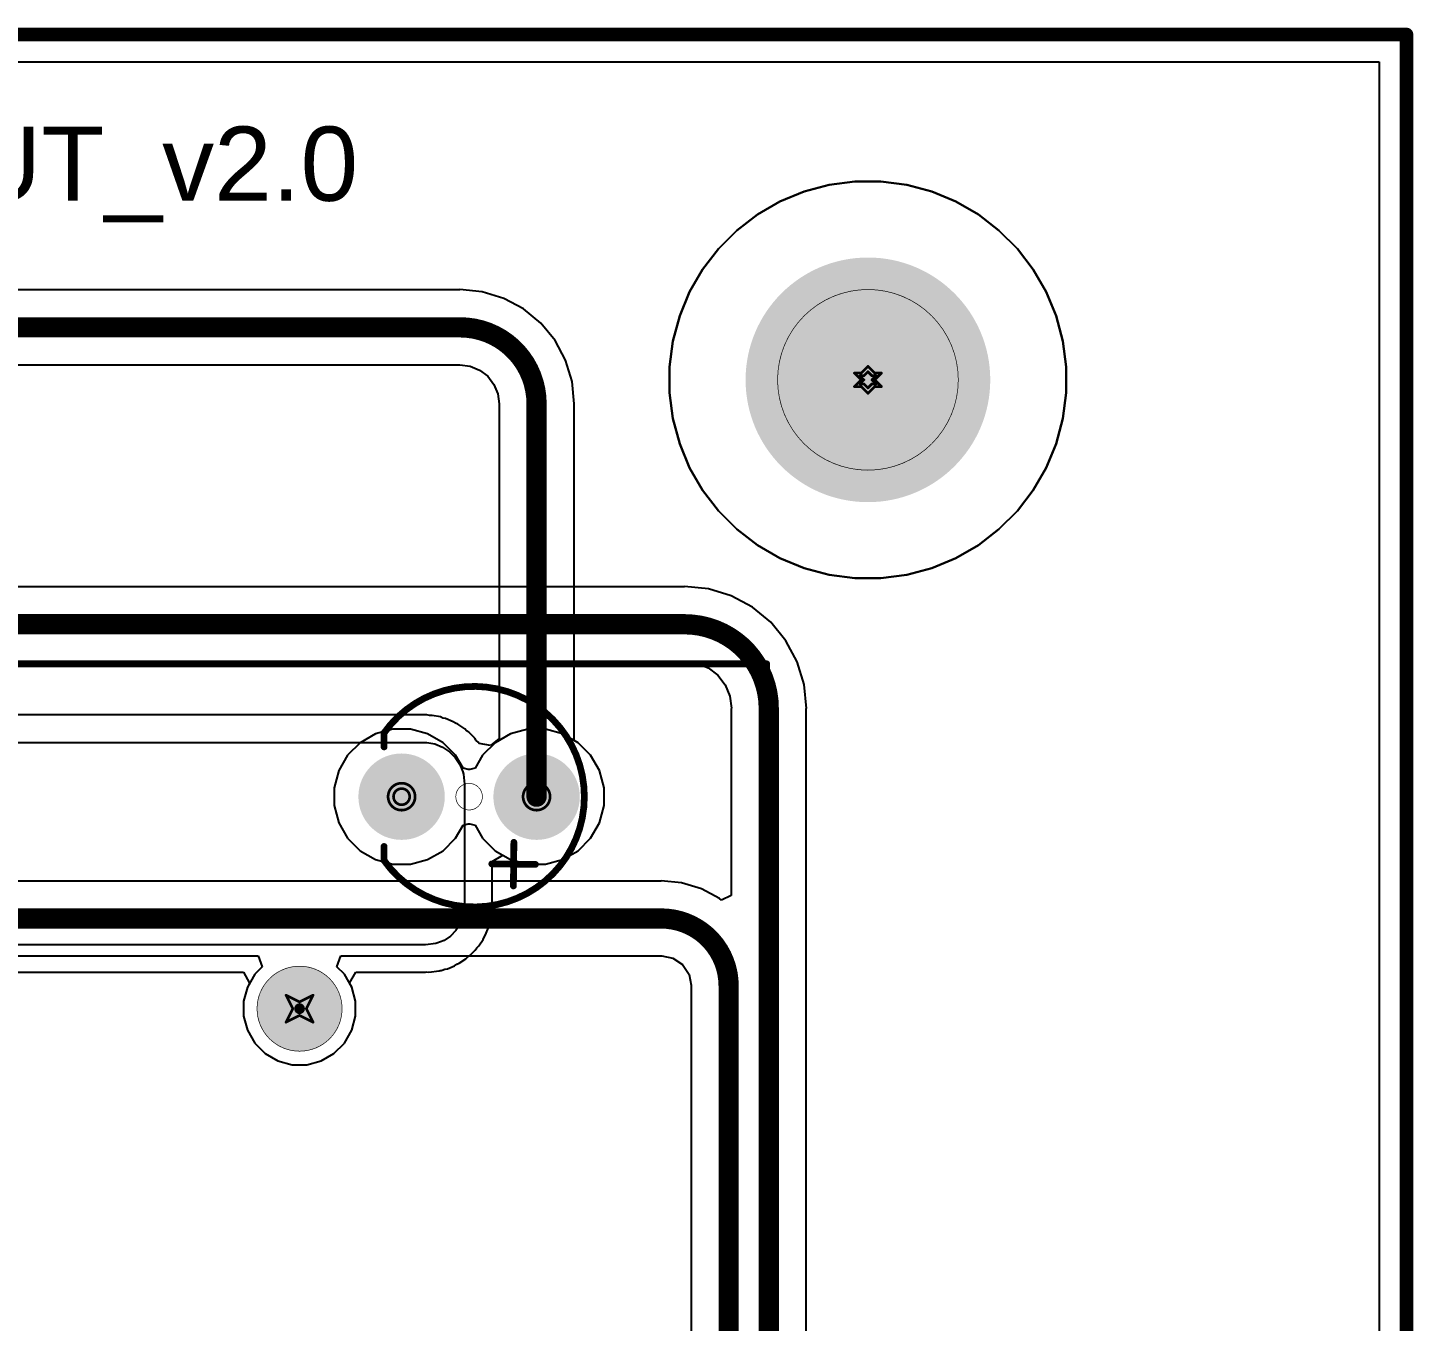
# Model space of a CAD drawing. Header units: inches. Extents: x 0 to 289, y 0 to 168.
# Drawn here: x 119.32 to 145.4, y 75.78 to 100.13 of the extents above; entities that cross this region are included whole.
import ezdxf

# ---------------------------------------------------------------- set-up
doc = ezdxf.new("R2010")
doc.units = ezdxf.units.IN
for name, color, linetype in [('Board Outline', 216, 'Continuous'), ('Bottom Layer', 5, 'Continuous'), ('Bottom Solder', 6, 'Continuous'), ('Dimension', 6, 'Continuous'), ('Drill Drawing', 1, 'Continuous'), ('Multi-Layer', 9, 'Continuous'), ('Pad Holes', 156, 'Continuous'), ('Top Layer', 1, 'Continuous'), ('Top Overlay', 2, 'Continuous'), ('Top Solder', 216, 'Continuous')]:
    doc.layers.add(name, color=color, linetype=linetype)
doc.styles.add('Arial', font='', dxfattribs={"height": 0.2})
doc.styles.get('Arial').set_extended_font_data('Arial')

# ---------------------------------------------------------------- blocks, each defined once
blk = doc.blocks.new('TH_LED_Y______3MM_49')
at = {"layer": 'Bottom Layer'}
h = blk.add_hatch(color=5, dxfattribs=at)
edge = h.paths.add_edge_path()
edge.add_arc((-1.27, 0), 0.762, 0, 360)
h = blk.add_hatch(color=5, dxfattribs=at)
edge = h.paths.add_edge_path()
edge.add_arc((1.27, 0), 0.762, 0, 360)
at = {"layer": 'Bottom Solder'}
h = blk.add_hatch(color=6, dxfattribs=at)
edge = h.paths.add_edge_path()
edge.add_arc((-1.27, 0), 0.813, 0, 360)
h = blk.add_hatch(color=6, dxfattribs=at)
edge = h.paths.add_edge_path()
edge.add_arc((1.27, 0), 0.813, 0, 360)
at = {"layer": 'Multi-Layer'}
h = blk.add_hatch(color=9, dxfattribs=at)
edge = h.paths.add_edge_path()
edge.add_arc((-1.27, 0), 0.762, 0, 360)
h = blk.add_hatch(color=9, dxfattribs=at)
edge = h.paths.add_edge_path()
edge.add_arc((1.27, 0), 0.762, 0, 360)
at = {"layer": 'Pad Holes'}
h = blk.add_hatch(color=7, dxfattribs=at)
edge = h.paths.add_edge_path()
edge.add_arc((-1.27, 0), 0.45, 0, 360)
h = blk.add_hatch(color=7, dxfattribs=at)
edge = h.paths.add_edge_path()
edge.add_arc((1.27, 0), 0.45, 0, 360)
at = {"layer": 'Top Layer'}
h = blk.add_hatch(color=1, dxfattribs=at)
edge = h.paths.add_edge_path()
edge.add_arc((-1.27, 0), 0.762, 0, 360)
h = blk.add_hatch(color=1, dxfattribs=at)
edge = h.paths.add_edge_path()
edge.add_arc((1.27, 0), 0.762, 0, 360)
at = {"layer": 'Top Solder'}
h = blk.add_hatch(color=216, dxfattribs=at)
edge = h.paths.add_edge_path()
edge.add_arc((-1.27, 0), 0.813, 0, 360)
h = blk.add_hatch(color=216, dxfattribs=at)
edge = h.paths.add_edge_path()
edge.add_arc((1.27, 0), 0.813, 0, 360)
at = {"layer": 'Top Overlay'}
for points in [[(1.6, -1.2, 0.127, 0.127, -3.140746), (1.6, 1.2, 0.127, 0.127, 0)], [(-0.834, 1.68, 0.127, 0.127, 0), (-0.843, 0.86, 0.127, 0.127, 0)], [(-0.428, 1.265, 0.127, 0.127, 0), (-1.248, 1.275, 0.127, 0.127, 0)], [(1.6, 1.2, 0.127, 0.127, 0), (1.6, 0.937, 0.127, 0.127, 0)], [(1.6, -0.937, 0.127, 0.127, 0), (1.6, -1.2, 0.127, 0.127, 0)]]:
    blk.add_lwpolyline(points, format="xyseb", dxfattribs=at)
for points in [[(-0.865, 1.68, 0.0635, 0.0635, 1), (-0.802, 1.68, 0.0635, 0.0635, 1)], [(-1.28, 1.275, 0.0635, 0.0635, 1), (-1.217, 1.275, 0.0635, 0.0635, 1)], [(-0.46, 1.265, 0.0635, 0.0635, 1), (-0.396, 1.265, 0.0635, 0.0635, 1)], [(1.568, 1.2, 0.0635, 0.0635, 1), (1.632, 1.2, 0.0635, 0.0635, 1)], [(1.568, 1.2, 0.0635, 0.0635, 1), (1.632, 1.2, 0.0635, 0.0635, 1)], [(-0.875, 0.86, 0.0635, 0.0635, 1), (-0.811, 0.86, 0.0635, 0.0635, 1)], [(1.568, 0.937, 0.0635, 0.0635, 1), (1.632, 0.937, 0.0635, 0.0635, 1)], [(1.568, -0.937, 0.0635, 0.0635, 1), (1.632, -0.937, 0.0635, 0.0635, 1)], [(1.568, -1.2, 0.0635, 0.0635, 1), (1.632, -1.2, 0.0635, 0.0635, 1)], [(1.568, -1.2, 0.0635, 0.0635, 1), (1.632, -1.2, 0.0635, 0.0635, 1)]]:
    blk.add_lwpolyline(points, format="xyseb", close=True, dxfattribs=at)
blk = doc.blocks.new('NE8FBV_C5_LED_53')
at = {"layer": 'Bottom Solder'}
h = blk.add_hatch(color=6, dxfattribs=at)
edge = h.paths.add_edge_path()
edge.add_arc((4.12, 7.53), 0.102, 0, 360)
at = {"layer": 'Pad Holes'}
h = blk.add_hatch(color=7, dxfattribs=at)
edge = h.paths.add_edge_path()
edge.add_arc((4.12, 7.53), 0.8, 0, 360)
at = {"layer": 'Top Solder'}
h = blk.add_hatch(color=216, dxfattribs=at)
edge = h.paths.add_edge_path()
edge.add_arc((4.12, 7.53), 0.102, 0, 360)
at = {"layer": 'Top Overlay'}
for points in [[(-12.19, 14.021, 0.127, 0.127, 0), (12.91, 14.021, 0.127, 0.127, 0)], [(12.91, -16.63, 0.127, 0.127, 0), (12.91, 14.021, 0.127, 0.127, 0)]]:
    blk.add_lwpolyline(points, format="xyseb", dxfattribs=at)
blk.add_lwpolyline([(12.878, 14.021, 0.0635, 0.0635, 1), (12.942, 14.021, 0.0635, 0.0635, 1)], format="xyseb", close=True, dxfattribs=at)
blk.add_lwpolyline([(12.878, 14.021, 0.0635, 0.0635, 1), (12.942, 14.021, 0.0635, 0.0635, 1)], format="xyseb", close=True, dxfattribs=at)

msp = doc.modelspace()

# ---------------------------------------------------------------- hatches: boundary and pattern name
at = {"layer": 'Bottom Layer'}
h = msp.add_hatch(color=5, dxfattribs=at)
edge = h.paths.add_edge_path()
edge.add_arc((135.135, 93.5), 2.2, 0, 360)
at = {"layer": 'Bottom Solder'}
h = msp.add_hatch(color=6, dxfattribs=at)
edge = h.paths.add_edge_path()
edge.add_arc((135.135, 93.5), 2.302, 0, 360)
at = {"layer": 'Multi-Layer'}
h = msp.add_hatch(color=9, dxfattribs=at)
edge = h.paths.add_edge_path()
edge.add_arc((135.135, 93.5), 2.2, 0, 360)
at = {"layer": 'Pad Holes'}
h = msp.add_hatch(color=7, dxfattribs=at)
edge = h.paths.add_edge_path()
edge.add_arc((135.135, 93.5), 1.7, 0, 360)
at = {"layer": 'Top Layer'}
h = msp.add_hatch(color=1, dxfattribs=at)
edge = h.paths.add_edge_path()
edge.add_arc((135.135, 93.5), 2.2, 0, 360)
at = {"layer": 'Top Solder'}
h = msp.add_hatch(color=216, dxfattribs=at)
edge = h.paths.add_edge_path()
edge.add_arc((135.135, 93.5), 2.302, 0, 360)

# ---------------------------------------------------------------- linework, layer by layer
at = {"layer": 'Board Outline'}
for points in [[(0, 100, 0.254, 0.254, 0), (145.27, 100, 0.254, 0.254, 0)], [(145.27, 0, 0.254, 0.254, 0), (145.27, 100, 0.254, 0.254, 0)]]:
    msp.add_lwpolyline(points, format="xyseb", dxfattribs=at)
msp.add_lwpolyline([(145.206, 100, 0.127, 0.127, 1), (145.333, 100, 0.127, 0.127, 1)], format="xyseb", close=True, dxfattribs=at)
msp.add_lwpolyline([(145.206, 100, 0.127, 0.127, 1), (145.333, 100, 0.127, 0.127, 1)], format="xyseb", close=True, dxfattribs=at)
at = {"layer": 'Bottom Layer'}
for p, q in [((82.934, 99.482), (144.752, 99.482)), ((144.752, 99.482), (144.752, 0.518)), ((133.933, 97.042), (133.48, 96.855)), ((134.405, 97.169), (133.933, 97.042)), ((134.89, 97.233), (134.405, 97.169)), ((135.38, 97.233), (134.89, 97.233)), ((135.865, 97.169), (135.38, 97.233)), ((136.337, 97.042), (135.865, 97.169)), ((136.79, 96.855), (136.337, 97.042)), ((133.48, 96.855), (133.057, 96.61)), ((137.213, 96.61), (136.79, 96.855)), ((133.057, 96.61), (132.669, 96.312)), ((137.601, 96.312), (137.213, 96.61)), ((132.669, 96.312), (132.323, 95.966)), ((137.947, 95.966), (137.601, 96.312)), ((132.323, 95.966), (132.025, 95.578)), ((138.245, 95.578), (137.947, 95.966)), ((132.025, 95.578), (131.78, 95.155)), ((138.49, 95.155), (138.245, 95.578)), ((127.459, 95.193), (91.521, 95.193)), ((127.879, 95.156), (127.459, 95.197)), ((127.459, 95.197), (127.459, 95.193)), ((128.282, 95.033), (127.879, 95.156)), ((128.654, 94.835), (128.282, 95.033)), ((131.78, 95.155), (131.593, 94.702)), ((138.677, 94.702), (138.49, 95.155)), ((128.979, 94.567), (128.654, 94.835)), ((131.593, 94.702), (131.466, 94.23)), ((138.804, 94.23), (138.677, 94.702)), ((129.247, 94.242), (128.979, 94.567)), ((129.445, 93.87), (129.247, 94.242)), ((131.466, 94.23), (131.402, 93.745)), ((138.868, 93.745), (138.804, 94.23)), ((129.568, 93.467), (129.445, 93.87)), ((91.521, 93.783), (127.459, 93.783)), ((127.459, 93.783), (127.459, 93.783)), ((127.459, 93.783), (127.65, 93.758)), ((127.65, 93.758), (127.827, 93.685)), ((127.827, 93.685), (127.98, 93.568)), ((131.402, 93.745), (131.402, 93.255)), ((138.868, 93.255), (138.868, 93.745)), ((127.98, 93.568), (128.097, 93.415)), ((128.097, 93.415), (128.17, 93.238)), ((129.609, 93.047), (129.568, 93.467)), ((128.17, 93.238), (128.195, 93.047)), ((131.402, 93.255), (131.466, 92.77)), ((138.804, 92.77), (138.868, 93.255)), ((128.195, 93.047), (128.195, 93.047)), ((128.195, 93.047), (128.195, 86.751)), ((129.605, 86.715), (129.605, 93.047)), ((129.605, 93.047), (129.609, 93.047)), ((131.466, 92.77), (131.593, 92.298)), ((138.677, 92.298), (138.804, 92.77)), ((131.593, 92.298), (131.78, 91.845)), ((138.49, 91.845), (138.677, 92.298)), ((131.78, 91.845), (132.025, 91.422)), ((138.245, 91.422), (138.49, 91.845)), ((132.025, 91.422), (132.323, 91.034)), ((137.947, 91.034), (138.245, 91.422)), ((132.323, 91.034), (132.669, 90.688)), ((137.601, 90.688), (137.947, 91.034)), ((132.669, 90.688), (133.057, 90.39)), ((137.213, 90.39), (137.601, 90.688)), ((133.057, 90.39), (133.48, 90.145)), ((136.79, 90.145), (137.213, 90.39)), ((133.48, 90.145), (133.933, 89.958)), ((133.933, 89.958), (134.405, 89.831)), ((135.865, 89.831), (136.337, 89.958)), ((136.337, 89.958), (136.79, 90.145)), ((134.405, 89.831), (134.89, 89.767)), ((134.89, 89.767), (135.38, 89.767)), ((135.38, 89.767), (135.865, 89.831)), ((126.759, 87.195), (113.454, 87.195)), ((126.836, 87.195), (126.759, 87.195)), ((126.886, 87.185), (126.836, 87.195)), ((126.937, 87.185), (126.886, 87.185)), ((127.089, 87.155), (126.937, 87.185)), ((127.136, 87.135), (127.089, 87.155)), ((127.186, 87.125), (127.136, 87.135)), ((127.329, 87.066), (127.186, 87.125)), ((127.372, 87.037), (127.329, 87.066)), ((127.419, 87.018), (127.372, 87.037)), ((127.548, 86.932), (127.419, 87.018)), ((127.584, 86.896), (127.548, 86.932)), ((127.626, 86.867), (127.584, 86.896)), ((127.736, 86.758), (127.626, 86.867)), ((113.453, 86.677), (126.759, 86.677)), ((126.759, 86.677), (126.836, 86.677)), ((126.836, 86.677), (126.988, 86.647)), ((126.988, 86.647), (127.131, 86.587)), ((127.131, 86.587), (127.26, 86.501)), ((127.764, 86.715), (127.736, 86.758)), ((127.8, 86.679), (127.764, 86.715)), ((127.817, 86.655), (127.8, 86.679)), ((128.031, 86.621), (127.817, 86.655)), ((128.195, 86.751), (128.031, 86.621)), ((129.68, 86.671), (129.605, 86.715)), ((129.916, 86.435), (129.68, 86.671)), ((127.26, 86.501), (127.37, 86.392)), ((127.37, 86.392), (127.456, 86.263)), ((130.083, 86.145), (129.916, 86.435)), ((127.456, 86.263), (127.515, 86.12)), ((127.515, 86.12), (127.523, 86.077)), ((127.523, 86.077), (127.545, 85.89)), ((130.17, 85.822), (130.083, 86.145)), ((127.545, 85.89), (127.545, 85.89)), ((127.545, 85.89), (127.545, 85.89)), ((127.545, 85.89), (127.545, 85.89)), ((127.545, 85.89), (127.545, 83.603)), ((130.17, 85.488), (130.17, 85.822)), ((130.083, 85.165), (130.17, 85.488)), ((129.916, 84.875), (130.083, 85.165)), ((129.68, 84.639), (129.916, 84.875)), ((128.063, 84.437), (128.266, 84.554)), ((128.266, 84.554), (128.41, 84.472)), ((129.39, 84.472), (129.68, 84.639)), ((128.063, 83.603), (128.063, 84.437)), ((128.41, 84.472), (128.733, 84.385)), ((128.733, 84.385), (129.067, 84.385)), ((129.067, 84.385), (129.39, 84.472)), ((127.545, 83.531), (127.517, 83.389)), ((127.545, 83.603), (127.545, 83.531)), ((128.053, 83.481), (128.063, 83.531)), ((128.053, 83.43), (128.053, 83.481)), ((128.063, 83.531), (128.063, 83.603)), ((127.462, 83.255), (127.381, 83.134)), ((127.517, 83.389), (127.462, 83.255)), ((127.94, 83.057), (127.995, 83.19)), ((127.995, 83.19), (128.005, 83.241)), ((128.005, 83.241), (128.025, 83.288)), ((128.025, 83.288), (128.053, 83.43)), ((127.158, 82.951), (127.024, 82.896)), ((127.279, 83.032), (127.158, 82.951)), ((127.381, 83.134), (127.279, 83.032)), ((127.812, 82.847), (127.892, 82.967)), ((127.892, 82.967), (127.912, 83.014)), ((127.912, 83.014), (127.94, 83.057)), ((126.81, 82.868), (94.377, 82.868)), ((127.003, 82.892), (126.81, 82.868)), ((127.024, 82.896), (127.003, 82.892)), ((127.602, 82.637), (127.645, 82.666)), ((127.645, 82.666), (127.747, 82.768)), ((127.747, 82.768), (127.776, 82.811)), ((127.776, 82.811), (127.812, 82.847)), ((127.125, 82.388), (127.172, 82.408)), ((127.172, 82.408), (127.222, 82.417)), ((127.222, 82.417), (127.356, 82.473)), ((127.356, 82.473), (127.399, 82.501)), ((127.399, 82.501), (127.446, 82.521)), ((127.446, 82.521), (127.566, 82.601)), ((127.566, 82.601), (127.602, 82.637)), ((94.377, 82.35), (123.384, 82.35)), ((123.384, 82.35), (123.501, 82.147)), ((123.501, 82.147), (123.458, 82.072)), ((125.379, 82.147), (125.496, 82.35)), ((125.422, 82.072), (125.379, 82.147)), ((125.496, 82.35), (126.81, 82.35)), ((126.81, 82.35), (126.841, 82.356)), ((126.841, 82.356), (126.874, 82.354)), ((126.874, 82.354), (127.067, 82.378)), ((127.067, 82.378), (127.085, 82.384)), ((127.085, 82.384), (127.104, 82.384)), ((127.104, 82.384), (127.125, 82.388)), ((123.458, 82.072), (123.386, 81.804)), ((125.494, 81.804), (125.422, 82.072)), ((123.386, 81.804), (123.386, 81.526)), ((125.494, 81.526), (125.494, 81.804)), ((123.386, 81.526), (123.458, 81.258)), ((125.422, 81.258), (125.494, 81.526)), ((123.458, 81.258), (123.597, 81.018)), ((125.283, 81.018), (125.422, 81.258)), ((123.597, 81.018), (123.793, 80.822)), ((125.087, 80.822), (125.283, 81.018)), ((123.793, 80.822), (124.033, 80.683)), ((124.033, 80.683), (124.301, 80.611)), ((124.301, 80.611), (124.579, 80.611)), ((124.579, 80.611), (124.847, 80.683)), ((124.847, 80.683), (125.087, 80.822))]:
    msp.add_line(p, q, dxfattribs=at)
for points in [[(90.8, 94.488, 0.381, 0.381, 0), (127.459, 94.488, 0.381, 0.381, 0)], [(127.459, 94.488, 0.381, 0.381, -0.414214), (128.9, 93.047, 0.381, 0.381, 0)], [(128.9, 85.655, 0.381, 0.381, 0), (128.9, 93.047, 0.381, 0.381, 0)]]:
    msp.add_lwpolyline(points, format="xyseb", dxfattribs=at)
for points in [[(127.364, 94.488, 0.191, 0.191, 1), (127.555, 94.488, 0.191, 0.191, 1)], [(127.364, 94.488, 0.191, 0.191, 1), (127.555, 94.488, 0.191, 0.191, 1)], [(128.805, 93.047, 0.191, 0.191, 1), (128.995, 93.047, 0.191, 0.191, 1)], [(128.805, 93.047, 0.191, 0.191, 1), (128.995, 93.047, 0.191, 0.191, 1)], [(128.805, 85.655, 0.191, 0.191, 1), (128.995, 85.655, 0.191, 0.191, 1)]]:
    msp.add_lwpolyline(points, format="xyseb", close=True, dxfattribs=at)
at = {"layer": 'Dimension'}
for points in [[(0, 100, 0.0127, 0.0127, 0), (145.27, 100, 0.0127, 0.0127, 0)], [(145.27, 0, 0.0127, 0.0127, 0), (145.27, 100, 0.0127, 0.0127, 0)]]:
    msp.add_lwpolyline(points, format="xyseb", dxfattribs=at)
for points in [[(145.267, 100, 0.00635, 0.00635, 1), (145.273, 100, 0.00635, 0.00635, 1)], [(145.267, 100, 0.00635, 0.00635, 1), (145.273, 100, 0.00635, 0.00635, 1)], [(136.835, 93.5, 0.0127, 0.0127, 1), (133.435, 93.5, 0.0127, 0.0127, 1)], [(133.432, 93.5, 0.00635, 0.00635, 1), (133.438, 93.5, 0.00635, 0.00635, 1)], [(136.832, 93.5, 0.00635, 0.00635, 1), (136.838, 93.5, 0.00635, 0.00635, 1)], [(127.88, 85.655, 0.0127, 0.0127, 1), (127.38, 85.655, 0.0127, 0.0127, 1)], [(127.377, 85.655, 0.00635, 0.00635, 1), (127.383, 85.655, 0.00635, 0.00635, 1)], [(127.877, 85.655, 0.00635, 0.00635, 1), (127.883, 85.655, 0.00635, 0.00635, 1)], [(125.24, 81.665, 0.0127, 0.0127, 1), (123.64, 81.665, 0.0127, 0.0127, 1)], [(123.637, 81.665, 0.00635, 0.00635, 1), (123.643, 81.665, 0.00635, 0.00635, 1)], [(125.237, 81.665, 0.00635, 0.00635, 1), (125.243, 81.665, 0.00635, 0.00635, 1)]]:
    msp.add_lwpolyline(points, format="xyseb", close=True, dxfattribs=at)
at = {"layer": 'Drill Drawing'}
for points in [[(134.881, 93.627, 0.0508, 0.0508, 0), (135.008, 93.5, 0.0508, 0.0508, 0)], [(134.881, 93.627, 0.0508, 0.0508, 0), (135.008, 93.627, 0.0508, 0.0508, 0)], [(134.983, 93.576, 0.0508, 0.0508, 0), (135.059, 93.5, 0.0508, 0.0508, 0)], [(134.983, 93.576, 0.0508, 0.0508, 0), (135.059, 93.576, 0.0508, 0.0508, 0)], [(135.008, 93.627, 0.0508, 0.0508, 0), (135.135, 93.754, 0.0508, 0.0508, 0)], [(135.059, 93.576, 0.0508, 0.0508, 0), (135.135, 93.652, 0.0508, 0.0508, 0)], [(135.135, 93.754, 0.0508, 0.0508, 0), (135.262, 93.627, 0.0508, 0.0508, 0)], [(135.135, 93.652, 0.0508, 0.0508, 0), (135.211, 93.576, 0.0508, 0.0508, 0)], [(135.211, 93.576, 0.0508, 0.0508, 0), (135.287, 93.576, 0.0508, 0.0508, 0)], [(135.211, 93.5, 0.0508, 0.0508, 0), (135.287, 93.576, 0.0508, 0.0508, 0)], [(135.262, 93.627, 0.0508, 0.0508, 0), (135.389, 93.627, 0.0508, 0.0508, 0)], [(135.262, 93.5, 0.0508, 0.0508, 0), (135.389, 93.627, 0.0508, 0.0508, 0)], [(134.881, 93.373, 0.0508, 0.0508, 0), (135.008, 93.5, 0.0508, 0.0508, 0)], [(134.881, 93.373, 0.0508, 0.0508, 0), (135.008, 93.373, 0.0508, 0.0508, 0)], [(134.983, 93.424, 0.0508, 0.0508, 0), (135.059, 93.5, 0.0508, 0.0508, 0)], [(134.983, 93.424, 0.0508, 0.0508, 0), (135.059, 93.424, 0.0508, 0.0508, 0)], [(135.008, 93.373, 0.0508, 0.0508, 0), (135.135, 93.246, 0.0508, 0.0508, 0)], [(135.059, 93.424, 0.0508, 0.0508, 0), (135.135, 93.348, 0.0508, 0.0508, 0)], [(135.135, 93.348, 0.0508, 0.0508, 0), (135.211, 93.424, 0.0508, 0.0508, 0)], [(135.135, 93.246, 0.0508, 0.0508, 0), (135.262, 93.373, 0.0508, 0.0508, 0)], [(135.211, 93.5, 0.0508, 0.0508, 0), (135.287, 93.424, 0.0508, 0.0508, 0)], [(135.211, 93.424, 0.0508, 0.0508, 0), (135.287, 93.424, 0.0508, 0.0508, 0)], [(135.262, 93.5, 0.0508, 0.0508, 0), (135.389, 93.373, 0.0508, 0.0508, 0)], [(135.262, 93.373, 0.0508, 0.0508, 0), (135.389, 93.373, 0.0508, 0.0508, 0)], [(124.186, 81.919, 0.0508, 0.0508, 0), (124.44, 81.792, 0.0508, 0.0508, 0)], [(124.186, 81.919, 0.0508, 0.0508, 0), (124.313, 81.665, 0.0508, 0.0508, 0)], [(124.44, 81.792, 0.0508, 0.0508, 0), (124.694, 81.919, 0.0508, 0.0508, 0)], [(124.567, 81.665, 0.0508, 0.0508, 0), (124.694, 81.919, 0.0508, 0.0508, 0)], [(124.186, 81.411, 0.0508, 0.0508, 0), (124.313, 81.665, 0.0508, 0.0508, 0)], [(124.567, 81.665, 0.0508, 0.0508, 0), (124.694, 81.411, 0.0508, 0.0508, 0)], [(124.186, 81.411, 0.0508, 0.0508, 0), (124.44, 81.538, 0.0508, 0.0508, 0)], [(124.44, 81.538, 0.0508, 0.0508, 0), (124.694, 81.411, 0.0508, 0.0508, 0)]]:
    msp.add_lwpolyline(points, format="xyseb", dxfattribs=at)
for points in [[(134.868, 93.627, 0.0254, 0.0254, 1), (134.894, 93.627, 0.0254, 0.0254, 1)], [(134.868, 93.627, 0.0254, 0.0254, 1), (134.894, 93.627, 0.0254, 0.0254, 1)], [(134.97, 93.576, 0.0254, 0.0254, 1), (134.995, 93.576, 0.0254, 0.0254, 1)], [(134.97, 93.576, 0.0254, 0.0254, 1), (134.995, 93.576, 0.0254, 0.0254, 1)], [(134.995, 93.627, 0.0254, 0.0254, 1), (135.021, 93.627, 0.0254, 0.0254, 1)], [(134.995, 93.627, 0.0254, 0.0254, 1), (135.021, 93.627, 0.0254, 0.0254, 1)], [(135.046, 93.576, 0.0254, 0.0254, 1), (135.072, 93.576, 0.0254, 0.0254, 1)], [(135.046, 93.576, 0.0254, 0.0254, 1), (135.072, 93.576, 0.0254, 0.0254, 1)], [(135.122, 93.754, 0.0254, 0.0254, 1), (135.148, 93.754, 0.0254, 0.0254, 1)], [(135.122, 93.754, 0.0254, 0.0254, 1), (135.148, 93.754, 0.0254, 0.0254, 1)], [(135.122, 93.652, 0.0254, 0.0254, 1), (135.148, 93.652, 0.0254, 0.0254, 1)], [(135.122, 93.652, 0.0254, 0.0254, 1), (135.148, 93.652, 0.0254, 0.0254, 1)], [(135.199, 93.576, 0.0254, 0.0254, 1), (135.224, 93.576, 0.0254, 0.0254, 1)], [(135.199, 93.576, 0.0254, 0.0254, 1), (135.224, 93.576, 0.0254, 0.0254, 1)], [(135.249, 93.627, 0.0254, 0.0254, 1), (135.275, 93.627, 0.0254, 0.0254, 1)], [(135.249, 93.627, 0.0254, 0.0254, 1), (135.275, 93.627, 0.0254, 0.0254, 1)], [(135.275, 93.576, 0.0254, 0.0254, 1), (135.3, 93.576, 0.0254, 0.0254, 1)], [(135.275, 93.576, 0.0254, 0.0254, 1), (135.3, 93.576, 0.0254, 0.0254, 1)], [(135.376, 93.627, 0.0254, 0.0254, 1), (135.402, 93.627, 0.0254, 0.0254, 1)], [(135.376, 93.627, 0.0254, 0.0254, 1), (135.402, 93.627, 0.0254, 0.0254, 1)], [(134.868, 93.373, 0.0254, 0.0254, 1), (134.894, 93.373, 0.0254, 0.0254, 1)], [(134.868, 93.373, 0.0254, 0.0254, 1), (134.894, 93.373, 0.0254, 0.0254, 1)], [(134.97, 93.424, 0.0254, 0.0254, 1), (134.995, 93.424, 0.0254, 0.0254, 1)], [(134.97, 93.424, 0.0254, 0.0254, 1), (134.995, 93.424, 0.0254, 0.0254, 1)], [(134.995, 93.5, 0.0254, 0.0254, 1), (135.021, 93.5, 0.0254, 0.0254, 1)], [(134.995, 93.5, 0.0254, 0.0254, 1), (135.021, 93.5, 0.0254, 0.0254, 1)], [(134.995, 93.373, 0.0254, 0.0254, 1), (135.021, 93.373, 0.0254, 0.0254, 1)], [(134.995, 93.373, 0.0254, 0.0254, 1), (135.021, 93.373, 0.0254, 0.0254, 1)], [(135.046, 93.5, 0.0254, 0.0254, 1), (135.072, 93.5, 0.0254, 0.0254, 1)], [(135.046, 93.5, 0.0254, 0.0254, 1), (135.072, 93.5, 0.0254, 0.0254, 1)], [(135.046, 93.424, 0.0254, 0.0254, 1), (135.072, 93.424, 0.0254, 0.0254, 1)], [(135.046, 93.424, 0.0254, 0.0254, 1), (135.072, 93.424, 0.0254, 0.0254, 1)], [(135.122, 93.348, 0.0254, 0.0254, 1), (135.148, 93.348, 0.0254, 0.0254, 1)], [(135.122, 93.348, 0.0254, 0.0254, 1), (135.148, 93.348, 0.0254, 0.0254, 1)], [(135.199, 93.5, 0.0254, 0.0254, 1), (135.224, 93.5, 0.0254, 0.0254, 1)], [(135.199, 93.5, 0.0254, 0.0254, 1), (135.224, 93.5, 0.0254, 0.0254, 1)], [(135.199, 93.424, 0.0254, 0.0254, 1), (135.224, 93.424, 0.0254, 0.0254, 1)], [(135.199, 93.424, 0.0254, 0.0254, 1), (135.224, 93.424, 0.0254, 0.0254, 1)], [(135.249, 93.5, 0.0254, 0.0254, 1), (135.275, 93.5, 0.0254, 0.0254, 1)], [(135.249, 93.5, 0.0254, 0.0254, 1), (135.275, 93.5, 0.0254, 0.0254, 1)], [(135.249, 93.373, 0.0254, 0.0254, 1), (135.275, 93.373, 0.0254, 0.0254, 1)], [(135.249, 93.373, 0.0254, 0.0254, 1), (135.275, 93.373, 0.0254, 0.0254, 1)], [(135.275, 93.424, 0.0254, 0.0254, 1), (135.3, 93.424, 0.0254, 0.0254, 1)], [(135.275, 93.424, 0.0254, 0.0254, 1), (135.3, 93.424, 0.0254, 0.0254, 1)], [(135.376, 93.373, 0.0254, 0.0254, 1), (135.402, 93.373, 0.0254, 0.0254, 1)], [(135.376, 93.373, 0.0254, 0.0254, 1), (135.402, 93.373, 0.0254, 0.0254, 1)], [(135.122, 93.246, 0.0254, 0.0254, 1), (135.148, 93.246, 0.0254, 0.0254, 1)], [(135.122, 93.246, 0.0254, 0.0254, 1), (135.148, 93.246, 0.0254, 0.0254, 1)], [(126.614, 85.655, 0.0508, 0.0508, 1), (126.106, 85.655, 0.0508, 0.0508, 1)], [(126.512, 85.655, 0.0508, 0.0508, 1), (126.208, 85.655, 0.0508, 0.0508, 1)], [(129.154, 85.655, 0.0508, 0.0508, 1), (128.646, 85.655, 0.0508, 0.0508, 1)], [(129.052, 85.655, 0.0508, 0.0508, 1), (128.748, 85.655, 0.0508, 0.0508, 1)], [(126.093, 85.655, 0.0254, 0.0254, 1), (126.119, 85.655, 0.0254, 0.0254, 1)], [(126.195, 85.655, 0.0254, 0.0254, 1), (126.22, 85.655, 0.0254, 0.0254, 1)], [(126.5, 85.655, 0.0254, 0.0254, 1), (126.525, 85.655, 0.0254, 0.0254, 1)], [(126.601, 85.655, 0.0254, 0.0254, 1), (126.627, 85.655, 0.0254, 0.0254, 1)], [(128.633, 85.655, 0.0254, 0.0254, 1), (128.659, 85.655, 0.0254, 0.0254, 1)], [(128.735, 85.655, 0.0254, 0.0254, 1), (128.76, 85.655, 0.0254, 0.0254, 1)], [(129.04, 85.655, 0.0254, 0.0254, 1), (129.065, 85.655, 0.0254, 0.0254, 1)], [(129.141, 85.655, 0.0254, 0.0254, 1), (129.167, 85.655, 0.0254, 0.0254, 1)], [(124.173, 81.919, 0.0254, 0.0254, 1), (124.199, 81.919, 0.0254, 0.0254, 1)], [(124.173, 81.919, 0.0254, 0.0254, 1), (124.199, 81.919, 0.0254, 0.0254, 1)], [(124.681, 81.919, 0.0254, 0.0254, 1), (124.707, 81.919, 0.0254, 0.0254, 1)], [(124.681, 81.919, 0.0254, 0.0254, 1), (124.707, 81.919, 0.0254, 0.0254, 1)], [(124.3, 81.665, 0.0254, 0.0254, 1), (124.326, 81.665, 0.0254, 0.0254, 1)], [(124.3, 81.665, 0.0254, 0.0254, 1), (124.326, 81.665, 0.0254, 0.0254, 1)], [(124.427, 81.792, 0.0254, 0.0254, 1), (124.453, 81.792, 0.0254, 0.0254, 1)], [(124.427, 81.792, 0.0254, 0.0254, 1), (124.453, 81.792, 0.0254, 0.0254, 1)], [(124.554, 81.665, 0.0254, 0.0254, 1), (124.58, 81.665, 0.0254, 0.0254, 1)], [(124.554, 81.665, 0.0254, 0.0254, 1), (124.58, 81.665, 0.0254, 0.0254, 1)], [(124.173, 81.411, 0.0254, 0.0254, 1), (124.199, 81.411, 0.0254, 0.0254, 1)], [(124.173, 81.411, 0.0254, 0.0254, 1), (124.199, 81.411, 0.0254, 0.0254, 1)], [(124.427, 81.538, 0.0254, 0.0254, 1), (124.453, 81.538, 0.0254, 0.0254, 1)], [(124.427, 81.538, 0.0254, 0.0254, 1), (124.453, 81.538, 0.0254, 0.0254, 1)], [(124.681, 81.411, 0.0254, 0.0254, 1), (124.707, 81.411, 0.0254, 0.0254, 1)], [(124.681, 81.411, 0.0254, 0.0254, 1), (124.707, 81.411, 0.0254, 0.0254, 1)]]:
    msp.add_lwpolyline(points, format="xyseb", close=True, dxfattribs=at)
at = {"layer": 'Multi-Layer'}
for p, q in [((133.48, 96.855), (133.933, 97.042)), ((133.933, 97.042), (134.405, 97.169)), ((134.405, 97.169), (134.89, 97.233)), ((134.89, 97.233), (135.135, 97.233)), ((135.135, 97.233), (135.38, 97.233)), ((135.38, 97.233), (135.865, 97.169)), ((135.865, 97.169), (136.337, 97.042)), ((136.337, 97.042), (136.79, 96.855)), ((133.057, 96.61), (133.48, 96.855)), ((136.79, 96.855), (137.213, 96.61)), ((132.669, 96.312), (133.057, 96.61)), ((137.213, 96.61), (137.601, 96.312)), ((132.323, 95.966), (132.669, 96.312)), ((137.601, 96.312), (137.947, 95.966)), ((132.025, 95.578), (132.323, 95.966)), ((137.947, 95.966), (138.245, 95.578)), ((131.78, 95.155), (132.025, 95.578)), ((138.245, 95.578), (138.49, 95.155)), ((131.593, 94.702), (131.78, 95.155)), ((138.49, 95.155), (138.677, 94.702)), ((131.466, 94.23), (131.593, 94.702)), ((138.677, 94.702), (138.804, 94.23)), ((131.402, 93.745), (131.466, 94.23)), ((138.804, 94.23), (138.868, 93.745)), ((131.402, 93.5), (131.402, 93.745)), ((138.868, 93.745), (138.868, 93.5)), ((131.402, 93.255), (131.402, 93.5)), ((138.868, 93.5), (138.868, 93.255)), ((131.466, 92.77), (131.402, 93.255)), ((138.868, 93.255), (138.804, 92.77)), ((131.593, 92.298), (131.466, 92.77)), ((138.804, 92.77), (138.677, 92.298)), ((131.78, 91.845), (131.593, 92.298)), ((138.677, 92.298), (138.49, 91.845)), ((132.025, 91.422), (131.78, 91.845)), ((138.49, 91.845), (138.245, 91.422)), ((132.323, 91.034), (132.025, 91.422)), ((138.245, 91.422), (137.947, 91.034)), ((132.669, 90.688), (132.323, 91.034)), ((137.947, 91.034), (137.601, 90.688)), ((133.057, 90.39), (132.669, 90.688)), ((137.601, 90.688), (137.213, 90.39)), ((133.48, 90.145), (133.057, 90.39)), ((137.213, 90.39), (136.79, 90.145)), ((133.933, 89.958), (133.48, 90.145)), ((134.405, 89.831), (133.933, 89.958)), ((136.337, 89.958), (135.865, 89.831)), ((136.79, 90.145), (136.337, 89.958)), ((134.89, 89.767), (134.405, 89.831)), ((135.135, 89.767), (134.89, 89.767)), ((135.135, 89.767), (135.135, 89.767)), ((135.38, 89.767), (135.135, 89.767)), ((135.865, 89.831), (135.38, 89.767))]:
    msp.add_line(p, q, dxfattribs=at)
at = {"layer": 'Top Layer'}
for p, q in [((104.822, 99.482), (144.752, 99.482)), ((144.752, 99.482), (144.752, 0.518)), ((133.933, 97.042), (133.48, 96.855)), ((134.405, 97.169), (133.933, 97.042)), ((134.89, 97.233), (134.405, 97.169)), ((135.38, 97.233), (134.89, 97.233)), ((135.865, 97.169), (135.38, 97.233)), ((136.337, 97.042), (135.865, 97.169)), ((136.79, 96.855), (136.337, 97.042)), ((133.48, 96.855), (133.057, 96.61)), ((137.213, 96.61), (136.79, 96.855)), ((133.057, 96.61), (132.669, 96.312)), ((137.601, 96.312), (137.213, 96.61)), ((132.669, 96.312), (132.323, 95.966)), ((137.947, 95.966), (137.601, 96.312)), ((132.323, 95.966), (132.025, 95.578)), ((138.245, 95.578), (137.947, 95.966)), ((132.025, 95.578), (131.78, 95.155)), ((138.49, 95.155), (138.245, 95.578)), ((131.78, 95.155), (131.593, 94.702)), ((138.677, 94.702), (138.49, 95.155)), ((131.593, 94.702), (131.466, 94.23)), ((138.804, 94.23), (138.677, 94.702)), ((131.466, 94.23), (131.402, 93.745)), ((138.868, 93.745), (138.804, 94.23)), ((131.402, 93.745), (131.402, 93.255)), ((138.868, 93.255), (138.868, 93.745)), ((131.402, 93.255), (131.466, 92.77)), ((138.804, 92.77), (138.868, 93.255)), ((131.466, 92.77), (131.593, 92.298)), ((138.677, 92.298), (138.804, 92.77)), ((131.593, 92.298), (131.78, 91.845)), ((138.49, 91.845), (138.677, 92.298)), ((131.78, 91.845), (132.025, 91.422)), ((138.245, 91.422), (138.49, 91.845)), ((132.025, 91.422), (132.323, 91.034)), ((137.947, 91.034), (138.245, 91.422)), ((132.323, 91.034), (132.669, 90.688)), ((137.601, 90.688), (137.947, 91.034)), ((132.669, 90.688), (133.057, 90.39)), ((137.213, 90.39), (137.601, 90.688)), ((133.057, 90.39), (133.48, 90.145)), ((136.79, 90.145), (137.213, 90.39)), ((133.48, 90.145), (133.933, 89.958)), ((133.933, 89.958), (134.405, 89.831)), ((135.865, 89.831), (136.337, 89.958)), ((136.337, 89.958), (136.79, 90.145)), ((134.405, 89.831), (134.89, 89.767)), ((134.89, 89.767), (135.38, 89.767)), ((135.38, 89.767), (135.865, 89.831)), ((131.686, 89.605), (113.792, 89.605)), ((132.134, 89.565), (131.686, 89.61)), ((131.686, 89.61), (131.686, 89.605)), ((132.563, 89.435), (132.134, 89.565)), ((132.96, 89.223), (132.563, 89.435)), ((133.307, 88.938), (132.96, 89.223)), ((133.592, 88.591), (133.307, 88.938)), ((133.804, 88.195), (133.592, 88.591)), ((113.792, 88.195), (131.686, 88.195)), ((131.686, 88.195), (131.69, 88.196)), ((131.69, 88.196), (131.914, 88.166)), ((131.914, 88.166), (132.126, 88.079)), ((133.934, 87.765), (133.804, 88.195)), ((132.126, 88.079), (132.308, 87.939)), ((132.308, 87.939), (132.447, 87.757)), ((132.447, 87.757), (132.535, 87.545)), ((133.978, 87.317), (133.934, 87.765)), ((132.535, 87.545), (132.565, 87.321)), ((132.565, 87.321), (132.564, 87.317)), ((132.564, 87.317), (132.564, 83.794)), ((133.973, 56.638), (133.973, 87.317)), ((133.973, 87.317), (133.978, 87.317)), ((125.87, 86.838), (125.58, 86.671)), ((126.193, 86.925), (125.87, 86.838)), ((126.527, 86.925), (126.193, 86.925)), ((126.85, 86.838), (126.527, 86.925)), ((127.14, 86.671), (126.85, 86.838)), ((128.41, 86.838), (128.12, 86.671)), ((128.733, 86.925), (128.41, 86.838)), ((129.067, 86.925), (128.733, 86.925)), ((129.39, 86.838), (129.067, 86.925)), ((129.68, 86.671), (129.39, 86.838)), ((125.58, 86.671), (125.344, 86.435)), ((127.376, 86.435), (127.14, 86.671)), ((128.12, 86.671), (127.884, 86.435)), ((129.916, 86.435), (129.68, 86.671)), ((125.344, 86.435), (125.177, 86.145)), ((127.518, 86.189), (127.376, 86.435)), ((127.884, 86.435), (127.742, 86.189)), ((130.083, 86.145), (129.916, 86.435)), ((125.177, 86.145), (125.09, 85.822)), ((127.613, 86.168), (127.518, 86.189)), ((127.647, 86.168), (127.613, 86.168)), ((127.742, 86.189), (127.647, 86.168)), ((130.17, 85.822), (130.083, 86.145)), ((125.09, 85.822), (125.09, 85.488)), ((130.17, 85.488), (130.17, 85.822)), ((125.09, 85.488), (125.177, 85.165)), ((130.083, 85.165), (130.17, 85.488)), ((125.177, 85.165), (125.344, 84.875)), ((127.376, 84.875), (127.518, 85.121)), ((127.518, 85.121), (127.613, 85.142)), ((127.613, 85.142), (127.647, 85.142)), ((127.647, 85.142), (127.742, 85.121)), ((127.742, 85.121), (127.884, 84.875)), ((129.916, 84.875), (130.083, 85.165)), ((125.344, 84.875), (125.58, 84.639)), ((127.14, 84.639), (127.376, 84.875)), ((127.884, 84.875), (128.12, 84.639)), ((129.68, 84.639), (129.916, 84.875)), ((125.58, 84.639), (125.87, 84.472)), ((126.85, 84.472), (127.14, 84.639)), ((128.12, 84.639), (128.41, 84.472)), ((129.39, 84.472), (129.68, 84.639)), ((125.87, 84.472), (126.193, 84.385)), ((126.193, 84.385), (126.527, 84.385)), ((126.527, 84.385), (126.85, 84.472)), ((128.41, 84.472), (128.733, 84.385)), ((128.733, 84.385), (129.067, 84.385)), ((129.067, 84.385), (129.39, 84.472)), ((131.244, 84.067), (111.201, 84.067)), ((131.63, 84.033), (131.244, 84.071)), ((131.244, 84.071), (131.244, 84.067)), ((132.001, 83.92), (131.63, 84.033)), ((132.343, 83.737), (132.001, 83.92)), ((132.381, 83.707), (132.343, 83.737)), ((132.564, 83.794), (132.381, 83.707)), ((111.201, 82.658), (123.664, 82.658)), ((123.664, 82.658), (123.739, 82.455)), ((125.141, 82.455), (125.216, 82.658)), ((125.216, 82.658), (131.244, 82.658)), ((131.244, 82.658), (131.257, 82.66)), ((131.257, 82.66), (131.462, 82.619)), ((123.739, 82.455), (123.597, 82.312)), ((125.283, 82.312), (125.141, 82.455)), ((131.462, 82.619), (131.647, 82.496)), ((131.647, 82.496), (131.771, 82.311)), ((123.597, 82.312), (123.458, 82.072)), ((125.422, 82.072), (125.283, 82.312)), ((131.771, 82.311), (131.812, 82.106)), ((123.458, 82.072), (123.386, 81.804)), ((125.494, 81.804), (125.422, 82.072)), ((131.812, 82.106), (131.81, 82.093)), ((131.81, 82.093), (131.81, 56.947)), ((123.386, 81.804), (123.386, 81.526)), ((125.494, 81.526), (125.494, 81.804)), ((123.386, 81.526), (123.458, 81.258)), ((125.422, 81.258), (125.494, 81.526)), ((123.458, 81.258), (123.597, 81.018)), ((125.283, 81.018), (125.422, 81.258)), ((123.597, 81.018), (123.793, 80.822)), ((125.087, 80.822), (125.283, 81.018)), ((123.793, 80.822), (124.033, 80.683)), ((124.033, 80.683), (124.301, 80.611)), ((124.301, 80.611), (124.579, 80.611)), ((124.579, 80.611), (124.847, 80.683)), ((124.847, 80.683), (125.087, 80.822))]:
    msp.add_line(p, q, dxfattribs=at)
for points in [[(113.792, 88.9, 0.381, 0.381, 0), (131.686, 88.9, 0.381, 0.381, 0)], [(131.686, 88.9, 0.381, 0.381, -0.414214), (133.269, 87.317, 0.381, 0.381, 0)], [(133.269, 56.638, 0.381, 0.381, 0), (133.269, 87.317, 0.381, 0.381, 0)], [(111.201, 83.363, 0.381, 0.381, 0), (131.244, 83.363, 0.381, 0.381, 0)], [(131.244, 83.363, 0.381, 0.381, -0.414214), (132.514, 82.093, 0.381, 0.381, 0)], [(132.514, 56.947, 0.381, 0.381, 0), (132.514, 82.093, 0.381, 0.381, 0)]]:
    msp.add_lwpolyline(points, format="xyseb", dxfattribs=at)
for points in [[(131.591, 88.9, 0.191, 0.191, 1), (131.782, 88.9, 0.191, 0.191, 1)], [(131.591, 88.9, 0.191, 0.191, 1), (131.782, 88.9, 0.191, 0.191, 1)], [(133.174, 87.317, 0.191, 0.191, 1), (133.364, 87.317, 0.191, 0.191, 1)], [(133.174, 87.317, 0.191, 0.191, 1), (133.364, 87.317, 0.191, 0.191, 1)], [(131.149, 83.363, 0.191, 0.191, 1), (131.34, 83.363, 0.191, 0.191, 1)], [(131.149, 83.363, 0.191, 0.191, 1), (131.34, 83.363, 0.191, 0.191, 1)], [(132.419, 82.093, 0.191, 0.191, 1), (132.61, 82.093, 0.191, 0.191, 1)], [(132.419, 82.093, 0.191, 0.191, 1), (132.61, 82.093, 0.191, 0.191, 1)]]:
    msp.add_lwpolyline(points, format="xyseb", close=True, dxfattribs=at)

# ---------------------------------------------------------------- block references
msp.add_blockref('NE8FBV_C5_LED_53', (120.32, 74.135))
at = {"rotation": 180}
msp.add_blockref('TH_LED_Y______3MM_49', (127.63, 85.655), dxfattribs=at)

# ---------------------------------------------------------------- texts
at = {"layer": 'Top Overlay', "style": 'Arial'}
msp.add_text('ACF_OUT_v2.0', height=1.397, rotation=360, dxfattribs=at).set_placement((111.663, 96.869))

doc.saveas('drawing.dxf')
